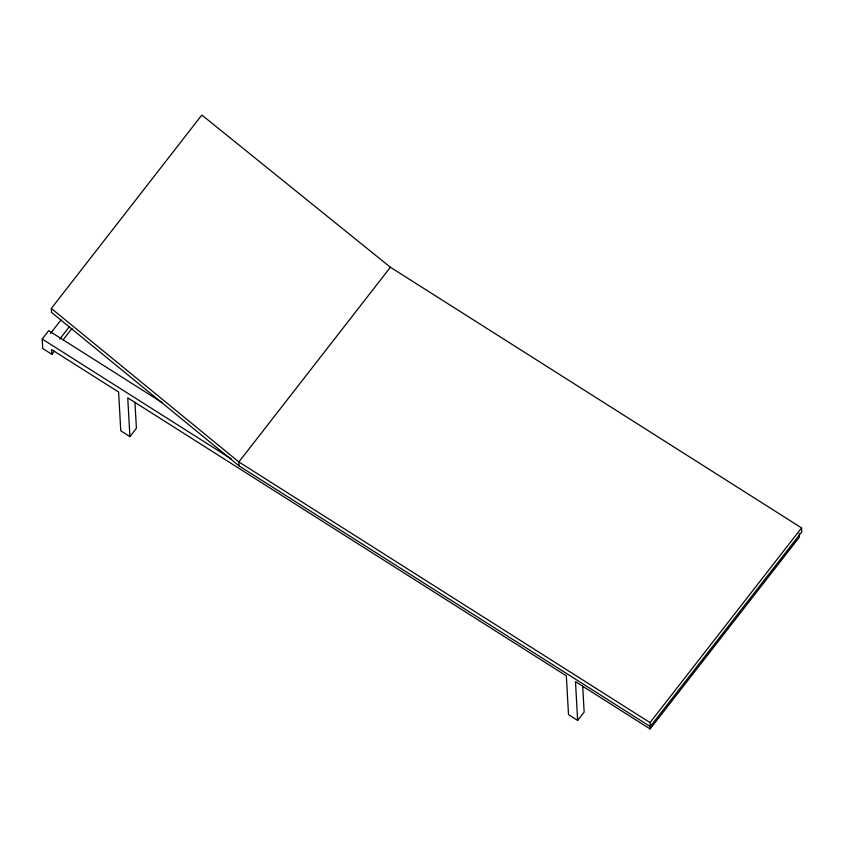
<?xml version="1.0" encoding="UTF-8"?>
<svg xmlns="http://www.w3.org/2000/svg" width="844" height="844" viewBox="0 0 844 844"><rect width="100%" height="100%" fill="white"/><g stroke="black" fill="none" stroke-linecap="round" stroke-linejoin="round"><path stroke-width="1.27" d="M51.326 308.44L201.843 115.037L390.403 267.253L801.578 527.911L801.8 531.868L650.27 726.568L239.095 465.909L51.547 312.396L51.326 308.44L238.873 461.953L650.049 722.612L650.27 726.568M54.29 351.199L51.864 354.311L42.727 348.519L42.2 339.024L48.699 330.679L162.143 402.588M50.577 333.348L61.063 319.876M59.713 339.14L69.398 326.702M63.173 339.784L72.056 328.379M51.864 354.311L51.6 349.564L118.614 392.038L120.776 430.82L129.913 436.612L136.412 428.267L134.966 402.419M390.403 267.253L238.873 461.953L239.095 465.909M129.913 436.612L127.75 397.83L566.345 675.865L568.508 714.646L577.644 720.438L584.143 712.093L582.698 686.235M650.049 722.612L801.578 527.911M577.644 720.438L575.481 681.657L650.102 728.963L799.458 537.037L799.257 533.482M42.2 339.024L231.277 458.883M649.901 725.397L650.102 728.963"/></g></svg>
